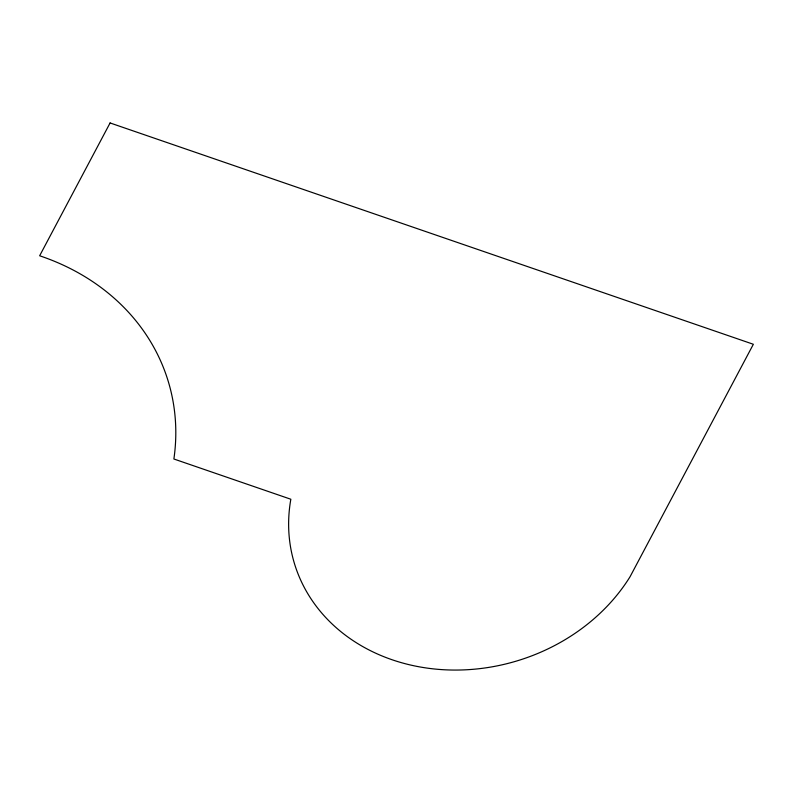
<?xml version="1.0" encoding="UTF-8"?>
<svg xmlns="http://www.w3.org/2000/svg" width="793" height="793" viewBox="0 0 793 793"><rect width="100%" height="100%" fill="white"/><g stroke="black" fill="none" stroke-linecap="round" stroke-linejoin="round"><path stroke-width="1.19" d="M110.088 122.955L39.65 255.772A240.001 204.634 -16.5 0 1 173.885 458.998L290.843 499.243A184.65 157.44 -16.5 0 0 411.042 665.139A184.65 157.44 -16.5 0 0 630.078 576.699L753.35 344.271L110.088 122.955"/></g></svg>
